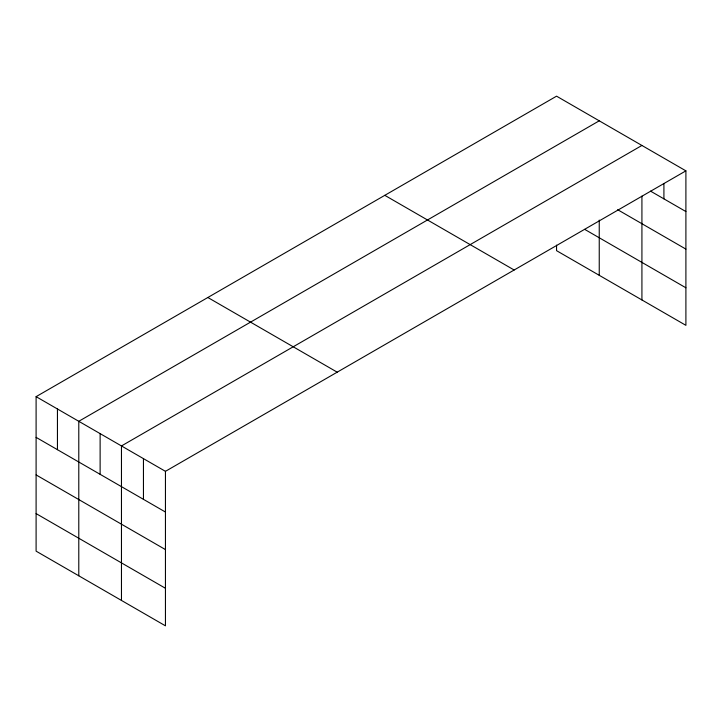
<?xml version="1.0" encoding="UTF-8"?>
<svg xmlns="http://www.w3.org/2000/svg" width="722" height="722" viewBox="0 0 722 722"><rect width="100%" height="100%" fill="white"/><g stroke="black" fill="none" stroke-linecap="round" stroke-linejoin="round"><path stroke-width="1.08" d="M685.9 170.852L556.554 96.17L36.1 396.658L36.1 551.148L165.446 625.83L165.446 471.331L685.9 170.852L685.9 325.342L556.554 250.669L556.554 245.146M641.921 196.104L641.921 299.955M599.242 120.818L78.788 421.296L78.788 575.795M641.921 145.456L121.467 445.943L121.467 600.433M650.531 191.131L685.9 211.555M617.671 209.714L685.9 249.108M584.685 229.361L685.9 287.789M384.808 195.337L514.154 270.01M207.846 297.5L337.192 372.173M36.1 396.658L165.446 471.331M36.1 437.361L165.446 512.033M36.1 474.914L165.446 549.586M36.1 513.595L165.446 588.277M663.915 183.46L663.915 198.857M599.242 220.075L599.242 275.308M143.452 458.641L143.452 499.344M100.123 433.624L100.123 474.327M57.444 408.977L57.444 449.68"/></g></svg>
